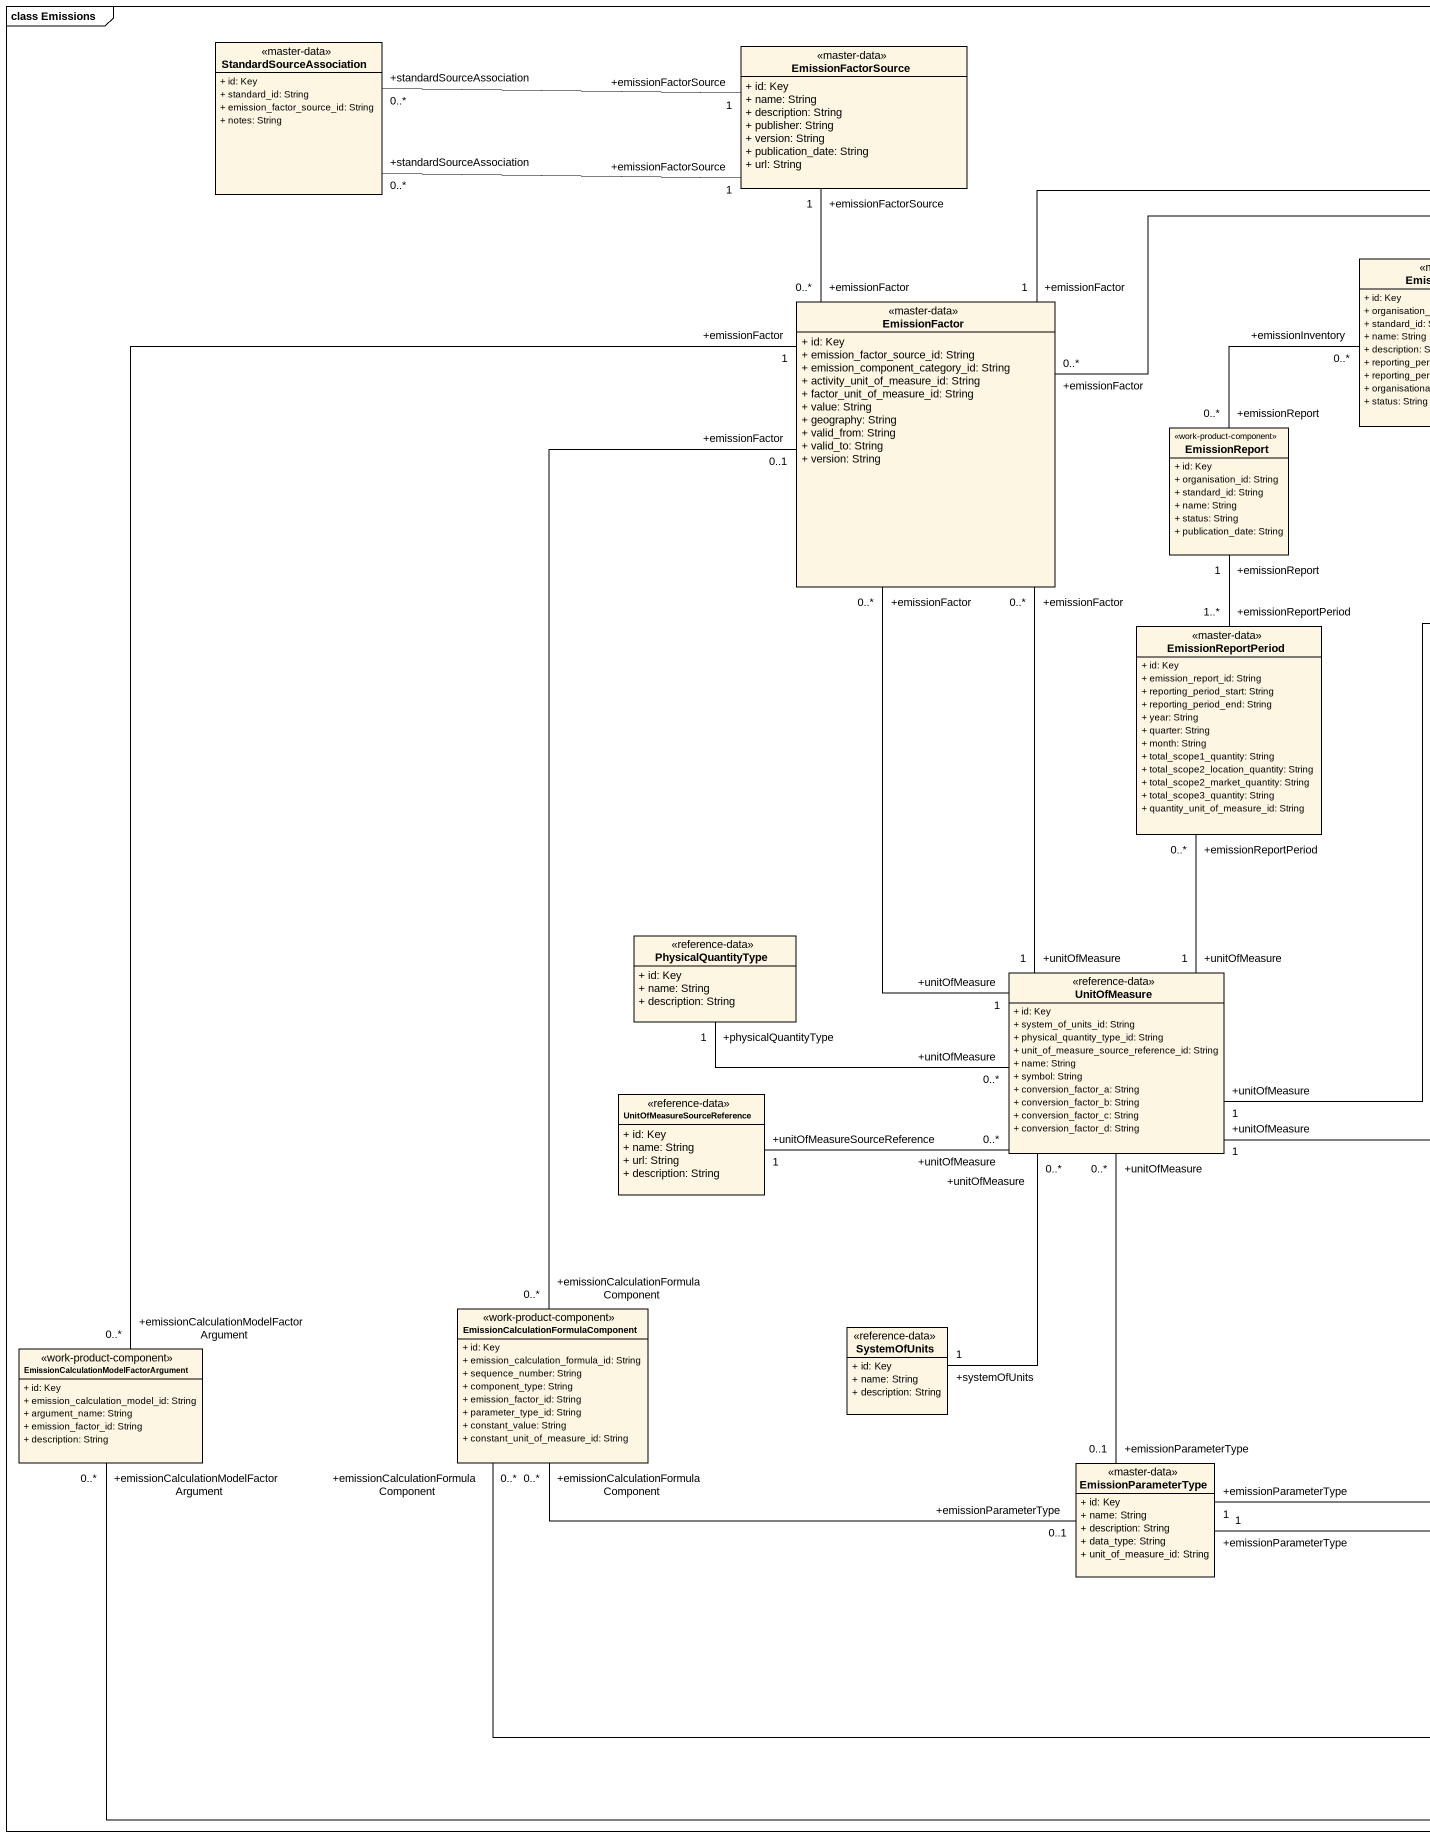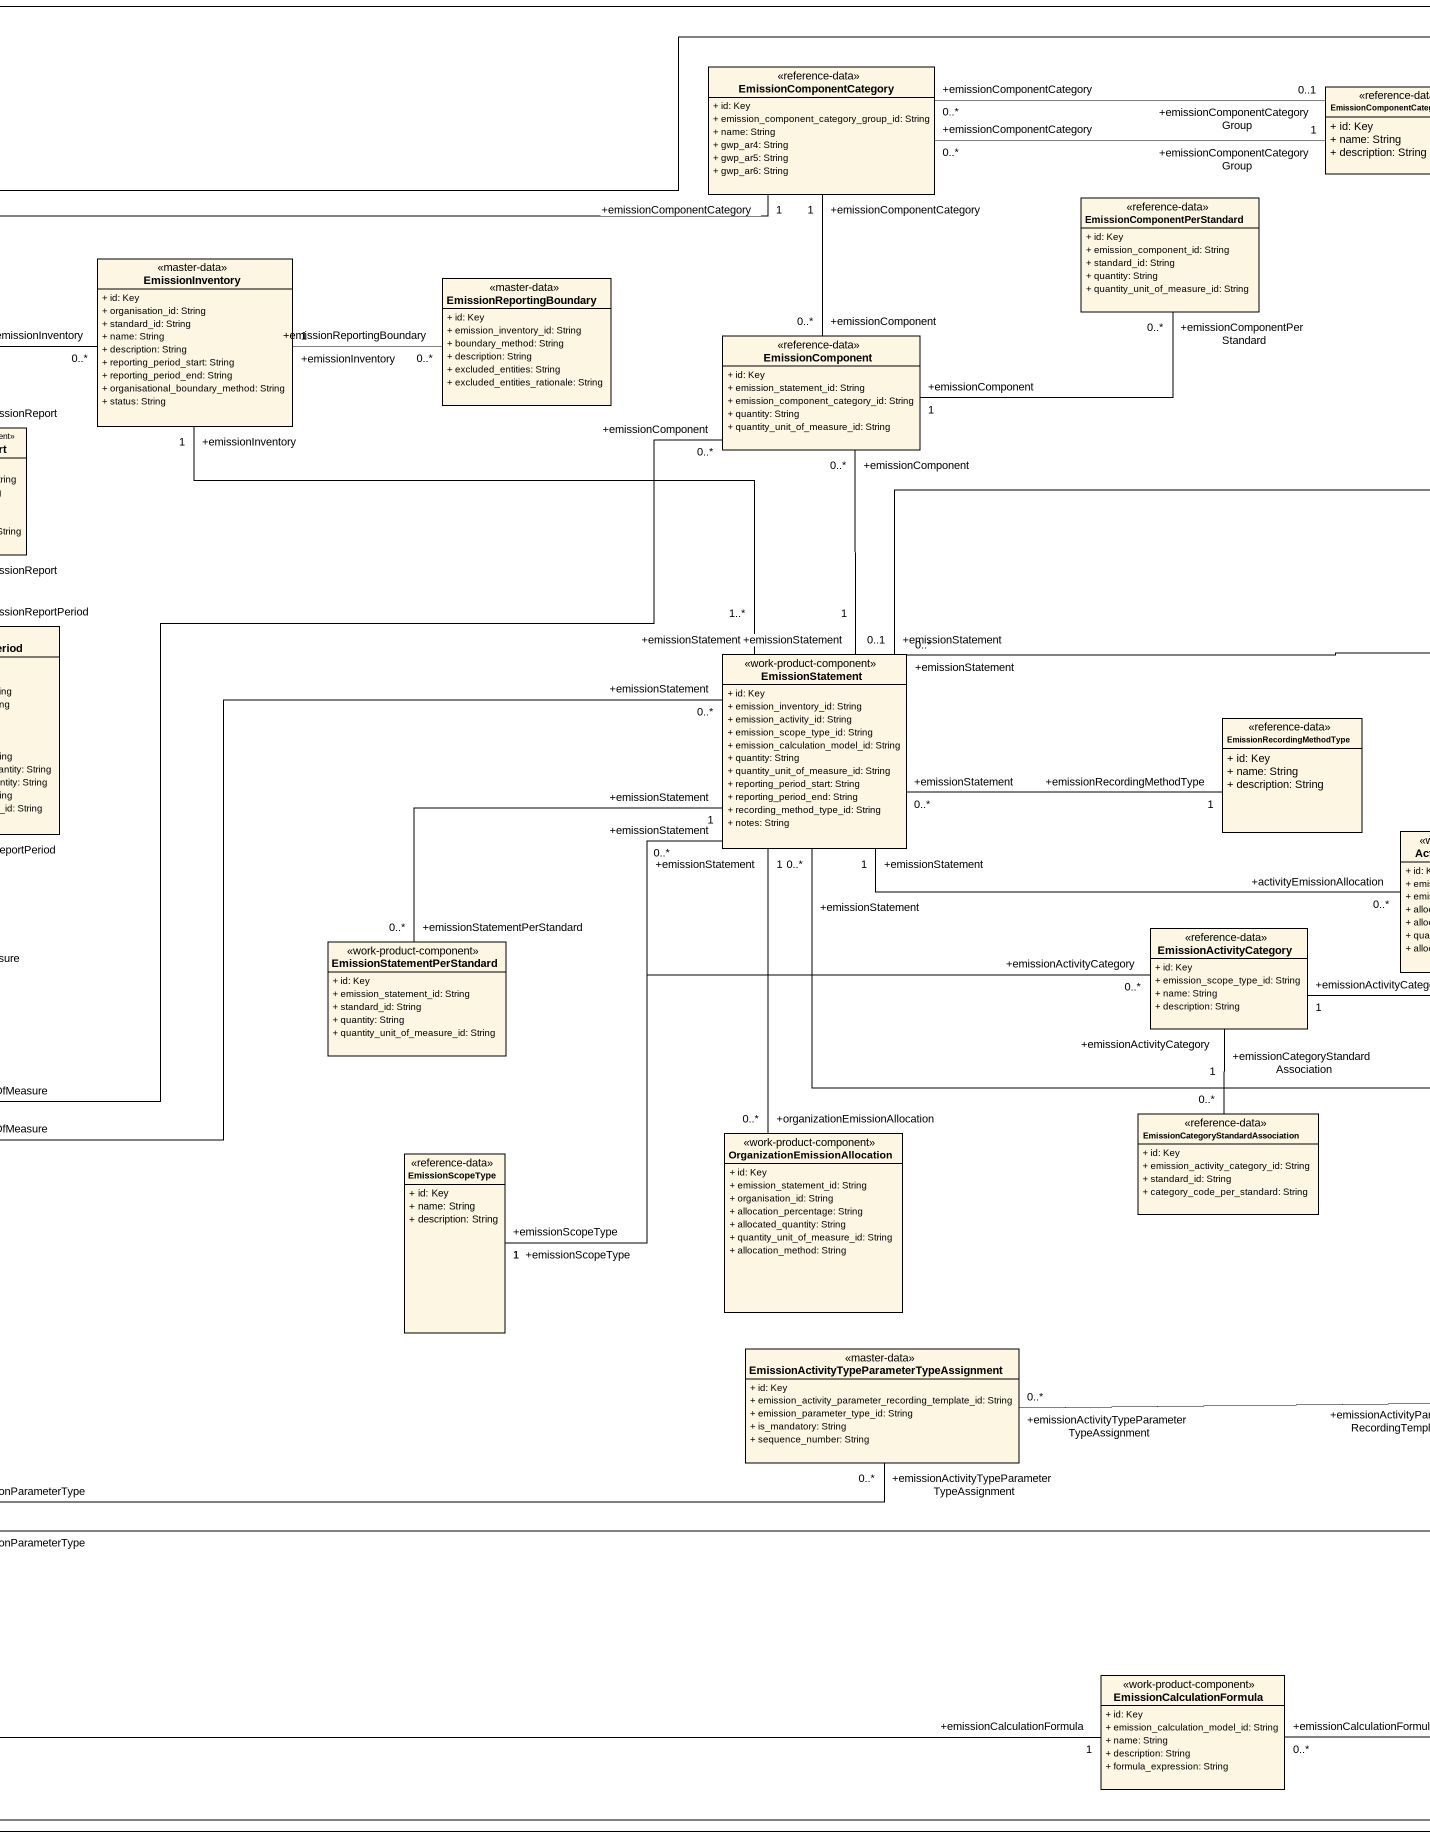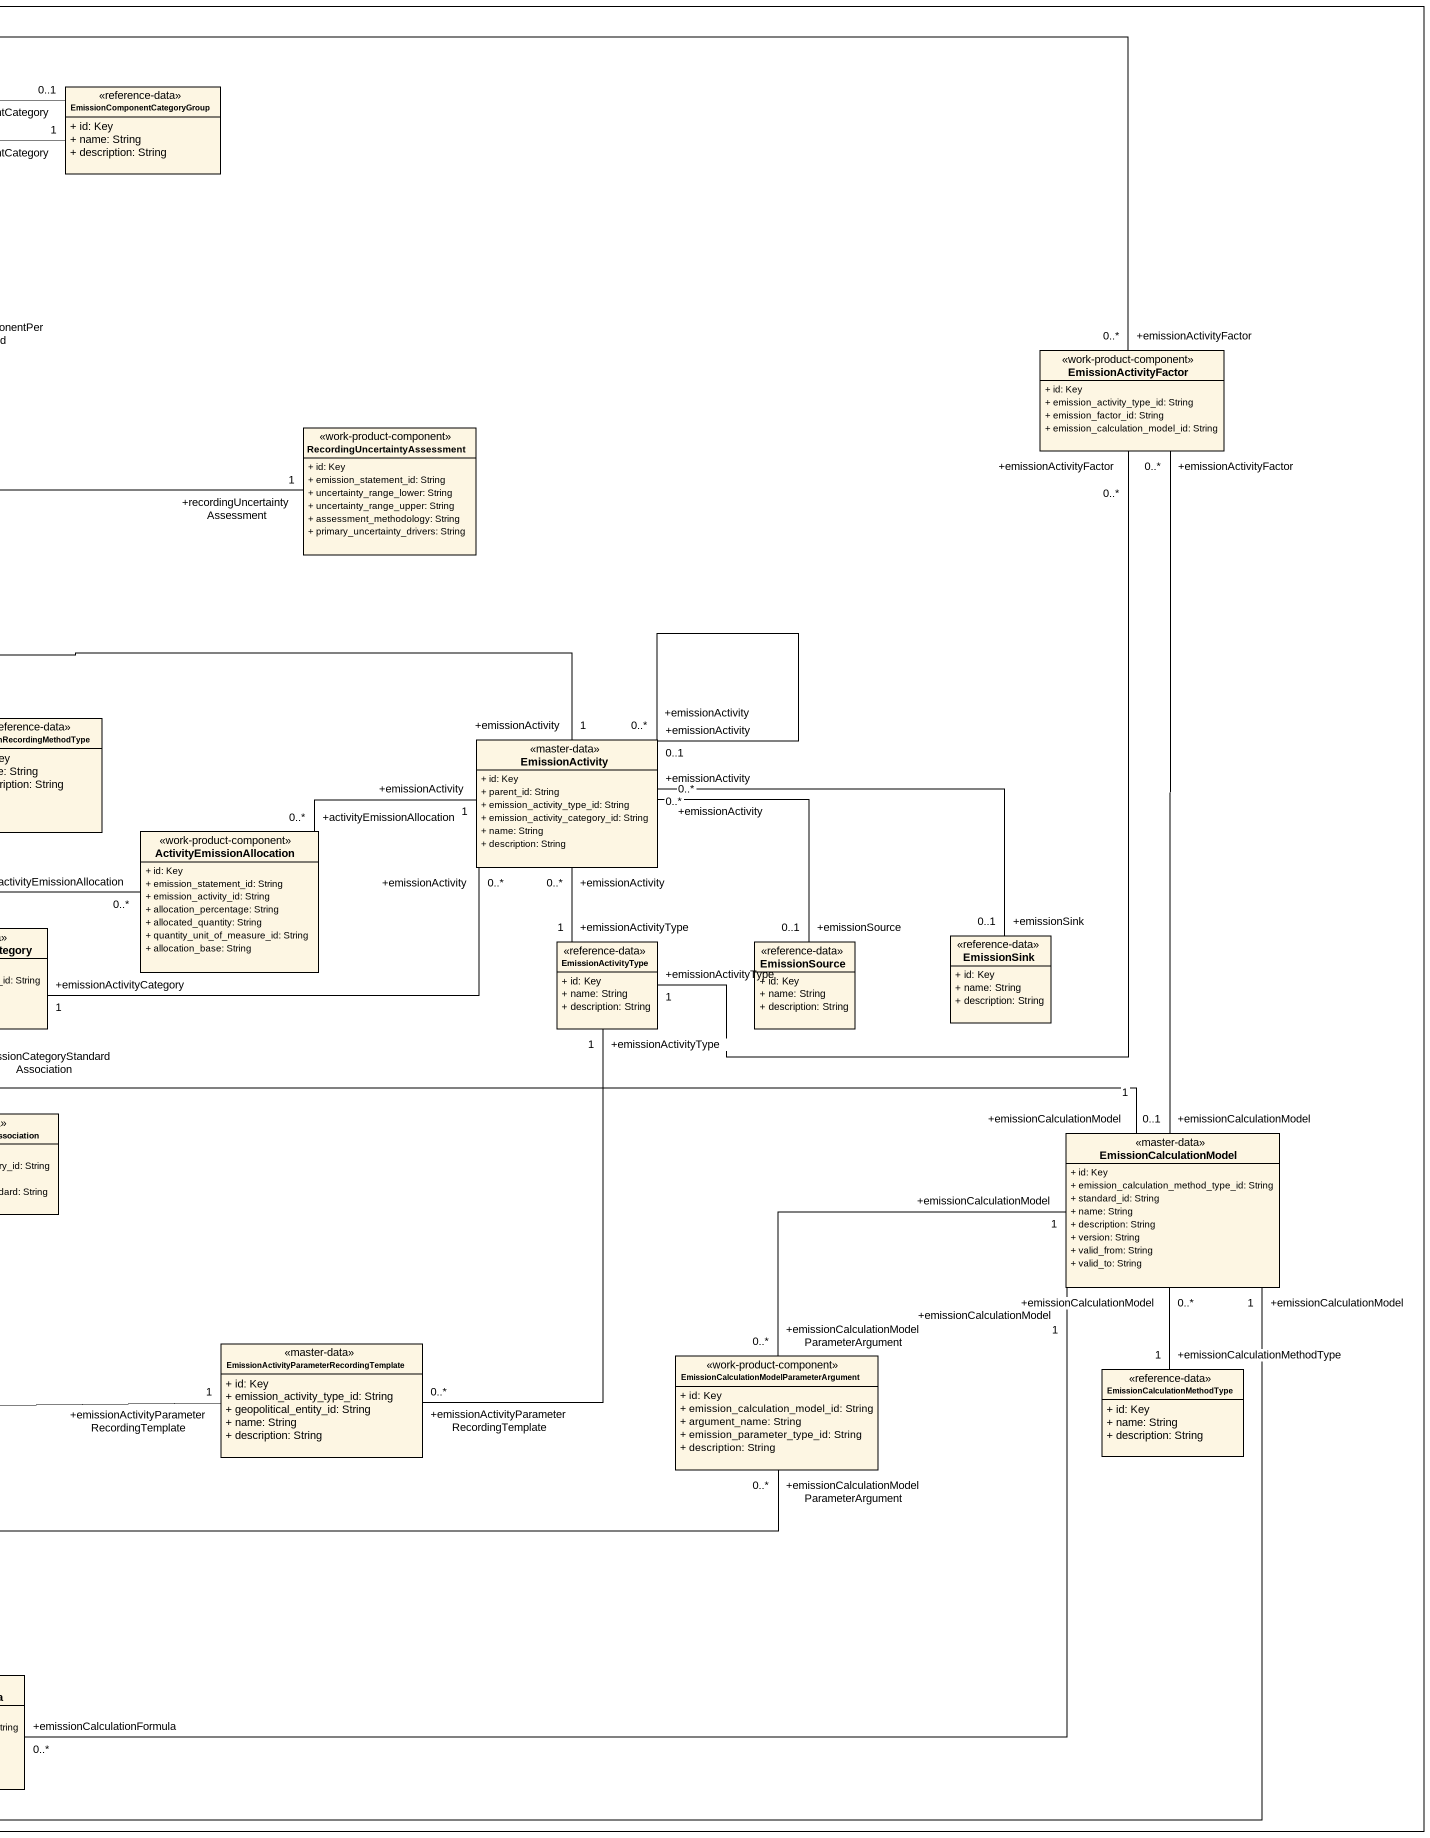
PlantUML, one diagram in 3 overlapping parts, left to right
@startuml
mainframe class Emissions
hide circle
hide empty members
skinparam classAttributeIconSize 0
class StandardSourceAssociation <<master-data>> {
  + id: Key
  + standard_id: String
  + emission_factor_source_id: String
  + notes: String
}
class EmissionFactorSource <<master-data>> {
  + id: Key
  + name: String
  + description: String
  + publisher: String
  + version: String
  + publication_date: String
  + url: String
}
class EmissionComponentCategory <<reference-data>> {
  + id: Key
  + emission_component_category_group_id: String
  + name: String
  + gwp_ar4: String
  + gwp_ar5: String
  + gwp_ar6: String
}
class "EmissionComponentCategoryGroup" as EmissionComponentCategoryGro <<reference-data>> {
  + id: Key
  + name: String
  + description: String
}
class EmissionComponentPerStandard <<reference-data>> {
  + id: Key
  + emission_component_id: String
  + standard_id: String
  + quantity: String
  + quantity_unit_of_measure_id: String
}
class EmissionInventory <<master-data>> {
  + id: Key
  + organisation_id: String
  + standard_id: String
  + name: String
  + description: String
  + reporting_period_start: String
  + reporting_period_end: String
  + organisational_boundary_method: String
  + status: String
}
class EmissionFactor <<master-data>> {
  + id: Key
  + emission_factor_source_id: String
  + emission_component_category_id: String
  + activity_unit_of_measure_id: String
  + factor_unit_of_measure_id: String
  + value: String
  + geography: String
  + valid_from: String
  + valid_to: String
  + version: String
}
class EmissionReportingBoundary <<master-data>> {
  + id: Key
  + emission_inventory_id: String
  + boundary_method: String
  + description: String
  + excluded_entities: String
  + excluded_entities_rationale: String
}
class EmissionComponent <<reference-data>> {
  + id: Key
  + emission_statement_id: String
  + emission_component_category_id: String
  + quantity: String
  + quantity_unit_of_measure_id: String
}
class EmissionActivityFactor <<work-product-component>> {
  + id: Key
  + emission_activity_type_id: String
  + emission_factor_id: String
  + emission_calculation_model_id: String
}
class EmissionReport <<work-product-component>> {
  + id: Key
  + organisation_id: String
  + standard_id: String
  + name: String
  + status: String
  + publication_date: String
}
class "RecordingUncertaintyAssessment" as RecordingUncertaintyAssessme <<work-product-component>> {
  + id: Key
  + emission_statement_id: String
  + uncertainty_range_lower: String
  + uncertainty_range_upper: String
  + assessment_methodology: String
  + primary_uncertainty_drivers: String
}
class EmissionReportPeriod <<master-data>> {
  + id: Key
  + emission_report_id: String
  + reporting_period_start: String
  + reporting_period_end: String
  + year: String
  + quarter: String
  + month: String
  + total_scope1_quantity: String
  + total_scope2_location_quantity: String
  + total_scope2_market_quantity: String
  + total_scope3_quantity: String
  + quantity_unit_of_measure_id: String
}
class EmissionStatement <<work-product-component>> {
  + id: Key
  + emission_inventory_id: String
  + emission_activity_id: String
  + emission_scope_type_id: String
  + emission_calculation_model_id: String
  + quantity: String
  + quantity_unit_of_measure_id: String
  + reporting_period_start: String
  + reporting_period_end: String
  + recording_method_type_id: String
  + notes: String
}
class EmissionRecordingMethodType <<reference-data>> {
  + id: Key
  + name: String
  + description: String
}
class EmissionActivity <<master-data>> {
  + id: Key
  + parent_id: String
  + emission_activity_type_id: String
  + emission_activity_category_id: String
  + name: String
  + description: String
}
class ActivityEmissionAllocation <<work-product-component>> {
  + id: Key
  + emission_statement_id: String
  + emission_activity_id: String
  + allocation_percentage: String
  + allocated_quantity: String
  + quantity_unit_of_measure_id: String
  + allocation_base: String
}
class PhysicalQuantityType <<reference-data>> {
  + id: Key
  + name: String
  + description: String
}
class EmissionStatementPerStandard <<work-product-component>> {
  + id: Key
  + emission_statement_id: String
  + standard_id: String
  + quantity: String
  + quantity_unit_of_measure_id: String
}
class EmissionActivityCategory <<reference-data>> {
  + id: Key
  + emission_scope_type_id: String
  + name: String
  + description: String
}
class EmissionActivityType <<reference-data>> {
  + id: Key
  + name: String
  + description: String
}
class EmissionSource <<reference-data>> {
  + id: Key
  + name: String
  + description: String
}
class EmissionSink <<reference-data>> {
  + id: Key
  + name: String
  + description: String
}
class UnitOfMeasure <<reference-data>> {
  + id: Key
  + system_of_units_id: String
  + physical_quantity_type_id: String
  + unit_of_measure_source_reference_id: String
  + name: String
  + symbol: String
  + conversion_factor_a: String
  + conversion_factor_b: String
  + conversion_factor_c: String
  + conversion_factor_d: String
}
class UnitOfMeasureSourceReference <<reference-data>> {
  + id: Key
  + name: String
  + url: String
  + description: String
}
class "OrganizationEmissionAllocation" as OrganizationEmissionAllocati <<work-product-component>> {
  + id: Key
  + emission_statement_id: String
  + organisation_id: String
  + allocation_percentage: String
  + allocated_quantity: String
  + quantity_unit_of_measure_id: String
  + allocation_method: String
}
class "EmissionCategoryStandardAssociation" as EmissionCategoryStandardAsso <<reference-data>> {
  + id: Key
  + emission_activity_category_id: String
  + standard_id: String
  + category_code_per_standard: String
}
class EmissionCalculationModel <<master-data>> {
  + id: Key
  + emission_calculation_method_type_id: String
  + standard_id: String
  + name: String
  + description: String
  + version: String
  + valid_from: String
  + valid_to: String
}
class EmissionScopeType <<reference-data>> {
  + id: Key
  + name: String
  + description: String
}
class "EmissionCalculationFormulaComponent" as EmissionCalculationFormulaCo <<work-product-component>> {
  + id: Key
  + emission_calculation_formula_id: String
  + sequence_number: String
  + component_type: String
  + emission_factor_id: String
  + parameter_type_id: String
  + constant_value: String
  + constant_unit_of_measure_id: String
}
class SystemOfUnits <<reference-data>> {
  + id: Key
  + name: String
  + description: String
}
class "EmissionCalculationModelFactorArgument" as EmissionCalculationModelFact <<work-product-component>> {
  + id: Key
  + emission_calculation_model_id: String
  + argument_name: String
  + emission_factor_id: String
  + description: String
}
class "EmissionActivityTypeParameterTypeAssignment" as EmissionActivityTypeParamete <<master-data>> {
  + id: Key
  + emission_activity_parameter_recording_template_id: String
  + emission_parameter_type_id: String
  + is_mandatory: String
  + sequence_number: String
}
class "EmissionActivityParameterRecordingTemplate" as EmissionActivityParameterRec <<master-data>> {
  + id: Key
  + emission_activity_type_id: String
  + geopolitical_entity_id: String
  + name: String
  + description: String
}
class "EmissionCalculationModelParameterArgument" as EmissionCalculationModelPara <<work-product-component>> {
  + id: Key
  + emission_calculation_model_id: String
  + argument_name: String
  + emission_parameter_type_id: String
  + description: String
}
class "EmissionCalculationMethodType" as EmissionCalculationMethodTyp <<reference-data>> {
  + id: Key
  + name: String
  + description: String
}
class EmissionParameterType <<master-data>> {
  + id: Key
  + name: String
  + description: String
  + data_type: String
  + unit_of_measure_id: String
}
class EmissionCalculationFormula <<work-product-component>> {
  + id: Key
  + emission_calculation_model_id: String
  + name: String
  + description: String
  + formula_expression: String
}
StandardSourceAssociation "+standardSourceAssociation\n0..*" -right- "+emissionFactorSource\n1" EmissionFactorSource
EmissionFactorSource "+emissionFactorSource\n1" -left- "+standardSourceAssociation\n0..*" StandardSourceAssociation
EmissionComponentCategory "+emissionComponentCategory\n0..*" -right- "+emissionComponentCategoryGroup\n0..1" EmissionComponentCategoryGro
EmissionComponentCategory "+emissionComponentCategory\n1" -left- "+emissionFactor\n0..*" EmissionFactor
EmissionComponentCategory "+emissionComponentCategory\n1" -- "+emissionComponent\n0..*" EmissionComponent
EmissionComponentCategoryGro "+emissionComponentCategoryGroup\n1" -left- "+emissionComponentCategory\n0..*" EmissionComponentCategory
EmissionComponentPerStandard "+emissionComponentPerStandard\n0..*" -left- "+emissionComponent\n1" EmissionComponent
EmissionInventory "+emissionInventory\n1" -- "+emissionStatement\n1..*" EmissionStatement
EmissionFactor "+emissionFactor\n0..*" -up- "+emissionFactorSource\n1" EmissionFactorSource
EmissionReportingBoundary "+emissionReportingBoundary\n0..*" -left- "+emissionInventory\n1" EmissionInventory
EmissionActivityFactor "+emissionActivityFactor\n0..*" -left- "+emissionFactor\n1" EmissionFactor
EmissionActivityFactor "+emissionActivityFactor\n0..*" -- "+emissionActivityType\n1" EmissionActivityType
EmissionActivityFactor "+emissionActivityFactor\n0..*" -- "+emissionCalculationModel\n0..1" EmissionCalculationModel
EmissionReport "+emissionReport\n0..*" -up- "+emissionInventory\n0..*" EmissionInventory
EmissionReport "+emissionReport\n1" -- "+emissionReportPeriod\n1..*" EmissionReportPeriod
RecordingUncertaintyAssessme "+recordingUncertaintyAssessment\n1" -left- "+emissionStatement\n0..1" EmissionStatement
EmissionStatement "+emissionStatement\n1" -up- "+emissionComponent\n0..*" EmissionComponent
EmissionRecordingMethodType "+emissionRecordingMethodType\n1" -left- "+emissionStatement\n0..*" EmissionStatement
EmissionActivity "+emissionActivity\n1" -left- "+emissionStatement\n0..*" EmissionStatement
EmissionActivity "+emissionActivity\n0..1" -- "+emissionActivity\n0..*" EmissionActivity
ActivityEmissionAllocation "+activityEmissionAllocation\n0..*" -left- "+emissionStatement\n1" EmissionStatement
ActivityEmissionAllocation "+activityEmissionAllocation\n0..*" -right- "+emissionActivity\n1" EmissionActivity
PhysicalQuantityType "+physicalQuantityType\n1" -right- "+unitOfMeasure\n0..*" UnitOfMeasure
EmissionStatementPerStandard "+emissionStatementPerStandard\n0..*" -up- "+emissionStatement\n1" EmissionStatement
EmissionActivityCategory "+emissionActivityCategory\n1" -right- "+emissionActivity\n0..*" EmissionActivity
EmissionActivityType "+emissionActivityType\n1" -up- "+emissionActivity\n0..*" EmissionActivity
EmissionSource "+emissionSource\n0..1" -up- "+emissionActivity\n0..*" EmissionActivity
EmissionSink "+emissionSink\n0..1" -left- "+emissionActivity\n0..*" EmissionActivity
UnitOfMeasure "+unitOfMeasure\n1" -up- "+emissionFactor\n0..*" EmissionFactor
UnitOfMeasure "+unitOfMeasure\n1" -up- "+emissionFactor\n0..*" EmissionFactor
UnitOfMeasure "+unitOfMeasure\n1" -up- "+emissionComponent\n0..*" EmissionComponent
UnitOfMeasure "+unitOfMeasure\n1" -up- "+emissionReportPeriod\n0..*" EmissionReportPeriod
UnitOfMeasure "+unitOfMeasure\n1" -right- "+emissionStatement\n0..*" EmissionStatement
UnitOfMeasureSourceReference "+unitOfMeasureSourceReference\n1" -right- "+unitOfMeasure\n0..*" UnitOfMeasure
OrganizationEmissionAllocati "+organizationEmissionAllocation\n0..*" -up- "+emissionStatement\n1" EmissionStatement
EmissionCategoryStandardAsso "+emissionCategoryStandardAssociation\n0..*" -up- "+emissionActivityCategory\n1" EmissionActivityCategory
EmissionCalculationModel "+emissionCalculationModel\n1" -left- "+emissionStatement\n0..*" EmissionStatement
EmissionCalculationModel "+emissionCalculationModel\n1" -left- "+emissionCalculationFormula\n0..*" EmissionCalculationFormula
EmissionScopeType "+emissionScopeType\n1" -up- "+emissionStatement\n0..*" EmissionStatement
EmissionScopeType "+emissionScopeType\n1" -right- "+emissionActivityCategory\n0..*" EmissionActivityCategory
EmissionCalculationFormulaCo "+emissionCalculationFormulaComponent\n0..*" -up- "+emissionFactor\n0..1" EmissionFactor
EmissionCalculationFormulaCo "+emissionCalculationFormulaComponent\n0..*" -right- "+emissionParameterType\n0..1" EmissionParameterType
EmissionCalculationFormulaCo "+emissionCalculationFormulaComponent\n0..*" -right- "+emissionCalculationFormula\n1" EmissionCalculationFormula
SystemOfUnits "+systemOfUnits\n1" -up- "+unitOfMeasure\n0..*" UnitOfMeasure
EmissionCalculationModelFact "+emissionCalculationModelFactorArgument\n0..*" -up- "+emissionFactor\n1" EmissionFactor
EmissionCalculationModelFact "+emissionCalculationModelFactorArgument\n0..*" -right- "+emissionCalculationModel\n1" EmissionCalculationModel
EmissionActivityTypeParamete "+emissionActivityTypeParameterTypeAssignment\n0..*" -right- "+emissionActivityParameterRecordingTemplate\n1" EmissionActivityParameterRec
EmissionActivityTypeParamete "+emissionActivityTypeParameterTypeAssignment\n0..*" -left- "+emissionParameterType\n1" EmissionParameterType
EmissionActivityParameterRec "+emissionActivityParameterRecordingTemplate\n0..*" -up- "+emissionActivityType\n1" EmissionActivityType
EmissionCalculationModelPara "+emissionCalculationModelParameterArgument\n0..*" -right- "+emissionCalculationModel\n1" EmissionCalculationModel
EmissionCalculationModelPara "+emissionCalculationModelParameterArgument\n0..*" -left- "+emissionParameterType\n1" EmissionParameterType
EmissionCalculationMethodTyp "+emissionCalculationMethodType\n1" -up- "+emissionCalculationModel\n0..*" EmissionCalculationModel
EmissionParameterType "+emissionParameterType\n0..1" -up- "+unitOfMeasure\n0..*" UnitOfMeasure
@enduml
